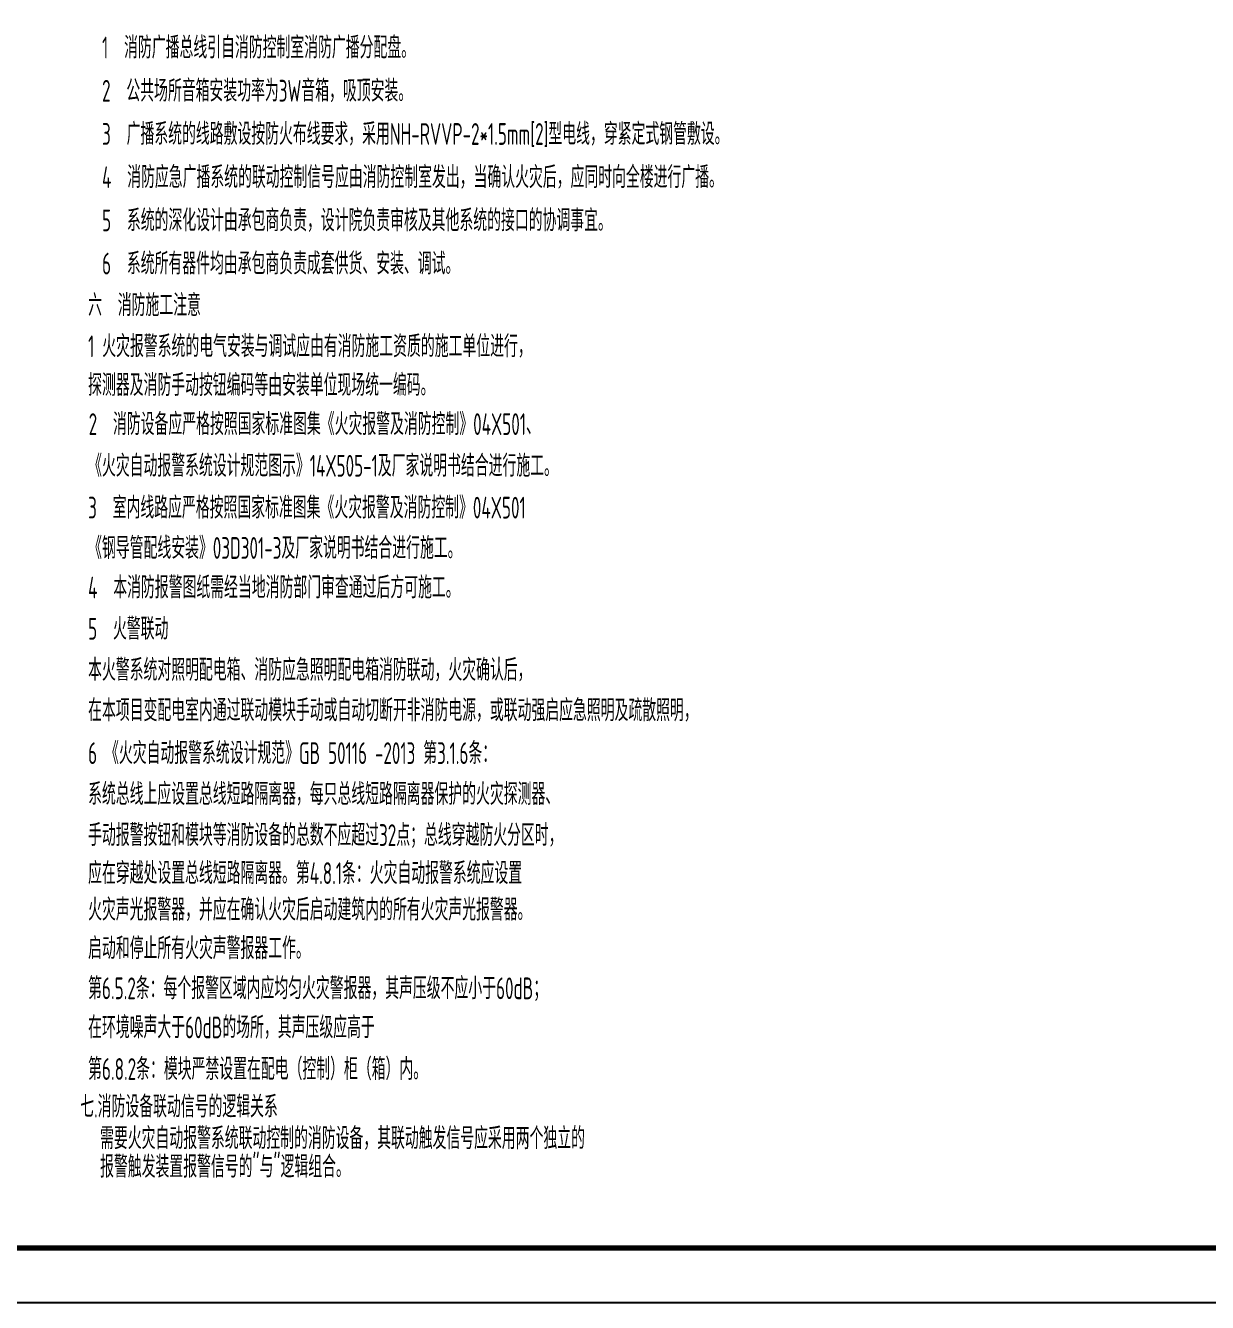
# Model space of a CAD drawing. Extents: x 1234595 to 2088511, y -80443 to 75292.
# Drawn here: x 1437481 to 1459201, y 14580 to 38056 of the extents above; entities that cross this region are included whole.
import ezdxf

# ---------------------------------------------------------------- set-up
doc = ezdxf.new("R2010")
doc.units = 0
doc.header["$LTSCALE"] = 1000
doc.header["$MEASUREMENT"] = 0
doc.layers.get('0').update_dxf_attribs({"linetype": 'CONTINUOUS'})
doc.layers.add('PUB_TITLE', color=4, linetype='CONTINUOUS')
doc.styles.add('sceic', font='sceie.shx', dxfattribs={"width": 0.67, "bigfont": 'sceic.shx'})

msp = doc.modelspace()

# ---------------------------------------------------------------- linework, layer by layer
at = {"layer": 'PUB_TITLE'}
msp.add_lwpolyline([(1421521.9, 14579.7), (1480921.9, 14579.7), (1480921.9, 56579.7), (1421521.9, 56579.7)], close=True, dxfattribs=at)
at = {"layer": 'PUB_TITLE', "const_width": 100}
msp.add_lwpolyline([(1424021.9, 15579.7), (1479921.9, 15579.7), (1479921.9, 55579.7), (1424021.9, 55579.7)], close=True, dxfattribs=at)

# ---------------------------------------------------------------- texts
at = {"style": 'sceic', "width": 0.67}
for s, p in [('1  消防广播总线引自消防控制室消防广播分配盘。', (1438886.8, 37451.2)), ('2  公共场所音箱安装功率为3W音箱，吸顶安装。', (1438886.8, 36656.9)), ('3  广播系统的线路敷设按防火布线要求，采用NH-RVVP-2*1.5mm[2]型电线，穿紧定式钢管敷设。', (1438886.8, 35862.6)), ('4  消防应急广播系统的联动控制信号应由消防控制室发出，当确认火灾后，应同时向全楼进行广播。', (1438886.8, 35068.2)), ('5  系统的深化设计由承包商负责，设计院负责审核及其他系统的接口的协调事宜。', (1438886.8, 34273.9)), ('6  系统所有器件均由承包商负责成套供货、安装、调试。', (1438886.8, 33479.6)), ('六  消防施工注意', (1438630.6, 32713.9)), ('1 火灾报警系统的电气安装与调试应由有消防施工资质的施工单位进行，', (1438630.6, 31958.9)), ('探测器及消防手动按钮编码等由安装单位现场统一编码。', (1438630.6, 31246)), ('2  消防设备应严格按照国家标准图集《火灾报警及消防控制》04X501、', (1438640.7, 30527.8)), ('《火灾自动报警系统设计规范图示》14X505-1及厂家说明书结合进行施工。', (1438630.6, 29762.4)), ('3  室内线路应严格按照国家标准图集《火灾报警及消防控制》04X501', (1438630.6, 28992.3)), ('《钢导管配线安装》03D301-3及厂家说明书结合进行施工。', (1438630.6, 28250.9)), ('4  本消防报警图纸需经当地消防部门审查通过后方可施工。', (1438630.6, 27525)), ('5  火警联动', (1438630.6, 26764.2)), ('本火警系统对照明配电箱、消防应急照明配电箱消防联动，火灾确认后，', (1438630.6, 26008.9)), ('在本项目变配电室内通过联动模块手动或自动切断开非消防电源，或联动强启应急照明及疏散照明，', (1438630.6, 25266.1)), ('6 《火灾自动报警系统设计规范》GB 50116 -2013 第3.1.6条：', (1438630.6, 24478.7)), ('系统总线上应设置总线短路隔离器，每只总线短路隔离器保护的火灾探测器、', (1438630.6, 23726.3)), ('手动报警按钮和模块等消防设备的总数不应超过32点；总线穿越防火分区时，', (1438630.6, 22972.5)), ('应在穿越处设置总线短路隔离器。第4.8.1条：火灾自动报警系统应设置', (1438630.6, 22272.4)), ('火灾声光报警器，并应在确认火灾后启动建筑内的所有火灾声光报警器。', (1438630.6, 21601.5)), ('启动和停止所有火灾声警报器工作。', (1438630.6, 20890.9)), ('第6.5.2条：每个报警区域内应均匀火灾警报器，其声压级不应小于60dB；', (1438630.6, 20155.4)), ('在环境噪声大于60dB的场所，其声压级应高于', (1438630.6, 19436.3)), ('第6.8.2条：模块严禁设置在配电（控制）柜（箱）内。', (1438630.6, 18671.6)), ('七.消防设备联动信号的逻辑关系', (1438484.7, 17980.3)), ('需要火灾自动报警系统联动控制的消防设备，其联动触发信号应采用两个独立的', (1438850.7, 17398.2)), ('报警触发装置报警信号的"与"逻辑组合。', (1438850.7, 16875.7))]:
    msp.add_text(s, height=400, dxfattribs=at).set_placement(p)

doc.saveas('drawing.dxf')
